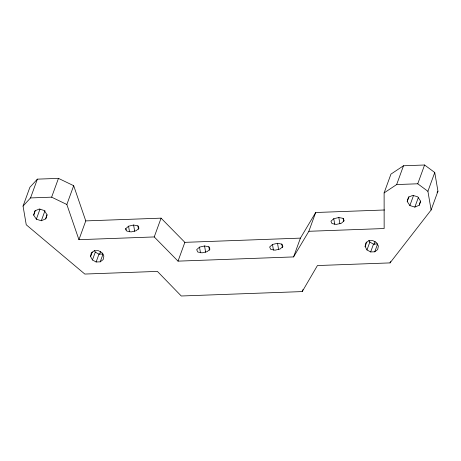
<?xml version="1.0" encoding="UTF-8"?>
<svg xmlns="http://www.w3.org/2000/svg" width="461" height="461" viewBox="0 0 461 461"><rect width="100%" height="100%" fill="white"/><g stroke="black" fill="none" stroke-linecap="round" stroke-linejoin="round"><path stroke-width="0.69" d="M90.587 256.552L91.261 253.049L94.211 250.79L98.308 250.64L101.99 252.657L103.846 256.068L103.172 259.572L100.221 261.831L96.124 261.981L92.448 259.964L90.587 256.552L92.252 251.988M365.118 246.526L365.792 243.016L368.742 240.763L372.84 240.613L376.522 242.624L378.377 246.036L377.703 249.545L374.753 251.804L370.656 251.948L366.979 249.937L365.118 246.526L366.777 241.956M33.688 215.108L34.921 210.873L39.312 208.983L44.296 210.533L46.947 214.624L45.72 218.854L41.329 220.75L36.344 219.194L33.688 215.108L35.399 210.412M407.213 201.463L408.446 197.233L412.837 195.337L417.822 196.887L420.472 200.979L419.245 205.208L414.848 207.104L409.869 205.548L407.213 201.463L408.924 196.766M308.853 231.289L384.151 228.535L384.117 192.894L390.951 174.114L403.49 165.77L424.587 165.003L434.752 172.512L437.95 191.211L431.116 209.997L390.029 262.903L317.433 265.553L302.232 291.583L181.271 295.997L157.414 271.402L84.812 274.053L26.248 224.784L23.05 206.084L29.89 187.299L37.376 179.145L58.466 178.378L73.685 185.702L85.769 220.9L78.935 239.685L154.233 236.937L178.027 261.139L293.582 256.915L308.853 231.289L315.687 212.504L384.532 209.991M23.05 206.084L30.535 197.93L37.376 179.145M36.344 219.194L40.009 209.133M41.329 220.75L44.988 210.683M30.535 197.93L51.626 197.164L58.466 178.378M45.72 218.854L47.183 214.826M78.935 239.685L66.845 204.488L73.685 185.702M92.448 259.964L95.294 252.138L94.367 250.432M96.124 261.981L98.977 254.155L103.074 254.005L100.221 261.831M99.651 254.097L100.59 251.522M154.233 236.937L161.073 218.151L85.769 220.9M178.027 261.139L184.861 242.348L161.073 218.151M293.582 256.915L300.422 238.124L315.687 212.504M302.232 291.583L302.963 289.566M366.979 249.937L369.826 242.111L368.898 240.406M370.656 251.948L373.502 244.123L377.599 243.973L374.753 251.804M373.946 244.716L375.116 241.495M384.117 192.894L396.656 184.556L403.49 165.77M409.869 205.548L413.529 195.487M396.656 184.556L417.747 183.789L424.587 165.003M390.029 262.903L390.519 261.56M414.848 207.104L418.271 197.711M419.245 205.208L420.709 201.18M431.116 209.997L427.912 191.298L434.752 172.512M437.068 192.346L437.95 191.211M125.72 228.714L128.55 226.207L133.604 225.026L137.925 225.861L138.98 228.23L136.151 230.731L131.097 231.912L126.775 231.076L125.72 228.714L125.962 230.114M199.509 247.136L196.686 249.643L197.74 252.011L202.056 252.847L207.116 251.666L209.939 249.159L208.885 246.796L204.563 245.961L199.509 247.136L200.483 252.812M272.474 244.474L269.645 246.981L270.699 249.343L275.021 250.185L280.075 249.003L282.904 246.497L281.844 244.128L277.528 243.293L272.474 244.474L273.442 250.15M333.77 218.71L330.94 221.217L331.995 223.579L336.317 224.415L341.37 223.239L344.2 220.733L343.145 218.364L338.823 217.529L333.77 218.71L334.732 224.317M184.861 242.348L300.422 238.124M51.626 197.164L66.845 204.488M369.826 242.111L373.502 244.123M95.294 252.138L98.977 254.155M417.747 183.789L427.912 191.298M343.145 218.364L343.624 221.171M338.823 217.529L339.907 223.839M281.844 244.128L282.455 247.678M277.528 243.293L278.617 249.678M208.885 246.796L209.496 250.34M204.563 245.961L205.658 252.34M137.925 225.861L138.525 229.371M133.604 225.026L134.687 231.336M128.55 226.207L129.512 231.814"/></g></svg>
